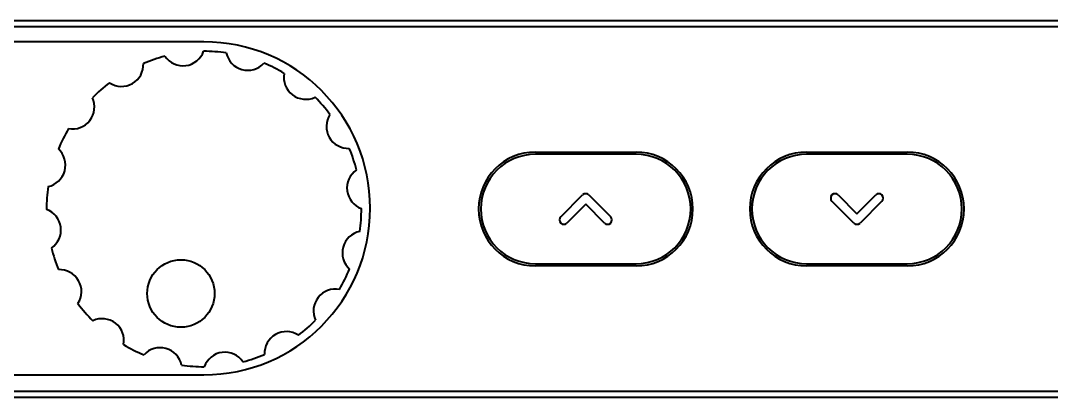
# Model space of a CAD drawing. Header units: inches. Extents: x 0 to 4752, y 0 to 3360.
# Drawn here: x 1862.4 to 1980.2, y 1572.4 to 1615.4 of the extents above; entities that cross this region are included whole.
import ezdxf

# ---------------------------------------------------------------- set-up
doc = ezdxf.new("R2010")
doc.units = ezdxf.units.IN
doc.header["$MEASUREMENT"] = 0
doc.layers.add('POWER SUPPLY CASE OUTLINE$0$가시적인 것(ISO)', color=3, linetype='Continuous', lineweight=40)

msp = doc.modelspace()

# ---------------------------------------------------------------- linework, layer by layer
at = {"layer": 'POWER SUPPLY CASE OUTLINE$0$가시적인 것(ISO)'}
for p, q in [((1706.422, 1615.382), (2090.422, 1615.382)), ((2088.427, 1614.682), (1708.227, 1614.682)), ((1883.322, 1612.959), (1797.227, 1612.959)), ((1921.214, 1600.382), (1932.714, 1600.382)), ((1932.714, 1600.132), (1921.214, 1600.132)), ((1952.214, 1600.382), (1963.714, 1600.382)), ((1963.714, 1600.132), (1952.214, 1600.132)), ((1924.111, 1592.986), (1926.611, 1595.486)), ((1927.318, 1595.486), (1929.818, 1592.986)), ((1955.818, 1595.486), (1957.964, 1593.339)), ((1957.964, 1593.339), (1960.111, 1595.486)), ((1926.964, 1594.425), (1924.818, 1592.278)), ((1929.111, 1592.278), (1926.964, 1594.425)), ((1957.611, 1592.278), (1955.111, 1594.778)), ((1960.818, 1594.778), (1958.318, 1592.278)), ((1921.214, 1587.632), (1932.714, 1587.632)), ((1932.714, 1587.382), (1921.214, 1587.382)), ((1952.214, 1587.632), (1963.714, 1587.632)), ((1963.714, 1587.382), (1952.214, 1587.382)), ((1797.227, 1574.959), (1883.322, 1574.959)), ((1708.227, 1573.082), (2088.427, 1573.082)), ((2090.422, 1572.382), (1706.422, 1572.382))]:
    msp.add_line(p, q, dxfattribs=at)
msp.add_circle((1880.688, 1584.235), 3.85, dxfattribs=at)
for centre, radius, start, end in [((1883.322, 1593.959), 19, 270, 90), ((1883.322, 1593.882), 18, 104.33171, 112.62488), ((1880.932, 1612.731), 2.5, 214.31016, 340.14643), ((1883.322, 1593.882), 18, 81.83171, 90.12488), ((1888.327, 1612.211), 2.5, 191.81016, 317.64643), ((1873.9, 1610.381), 2.5, 236.81016, 2.64643), ((1883.322, 1593.882), 18, 59.33171, 67.62488), ((1894.96, 1608.901), 2.5, 169.31016, 295.14643), ((1883.322, 1593.882), 18, 126.83171, 135.12488), ((1868.303, 1605.52), 2.5, 259.31016, 25.14643), ((1883.322, 1593.882), 18, 36.83171, 45.12488), ((1899.822, 1603.304), 2.5, 146.81016, 272.64643), ((1883.322, 1593.882), 18, 149.33171, 157.62488), ((1864.993, 1598.887), 2.5, 281.81016, 47.64643), ((1883.322, 1593.882), 18, 14.33171, 22.62488), ((1921.214, 1593.882), 6.5, 90, 270), ((1921.214, 1593.882), 6.25, 90, 270), ((1932.714, 1593.882), 6.5, 270, 90), ((1932.714, 1593.882), 6.25, 270, 90), ((1952.214, 1593.882), 6.5, 90, 270), ((1952.214, 1593.882), 6.25, 90, 270), ((1963.714, 1593.882), 6.5, 270, 90), ((1963.714, 1593.882), 6.25, 270, 90), ((1902.171, 1596.273), 2.5, 124.31016, 250.14643), ((1883.322, 1593.882), 18, 171.83171, 180.12488), ((1926.964, 1595.132), 0.5, 45, 135), ((1955.464, 1595.132), 0.5, 45, 225), ((1960.464, 1595.132), 0.5, 315, 135), ((1864.473, 1591.491), 2.5, 304.31016, 70.14643), ((1883.322, 1593.882), 18, 351.83171, 0.12488), ((1924.464, 1592.632), 0.5, 135, 315), ((1929.464, 1592.632), 0.5, 225, 45), ((1957.964, 1592.632), 0.5, 225, 315), ((1901.651, 1588.877), 2.5, 101.81016, 227.64643), ((1883.322, 1593.882), 18, 194.33171, 202.62488), ((1866.823, 1584.46), 2.5, 326.81016, 92.64643), ((1883.322, 1593.882), 18, 329.33171, 337.62488), ((1898.341, 1582.244), 2.5, 79.31016, 205.14643), ((1883.322, 1593.882), 18, 216.83171, 225.12488), ((1871.684, 1578.863), 2.5, 349.31016, 115.14643), ((1883.322, 1593.882), 18, 306.83171, 315.12488), ((1892.744, 1577.383), 2.5, 56.81016, 182.64643), ((1883.322, 1593.882), 18, 239.33171, 247.62488), ((1878.318, 1575.553), 2.5, 11.81016, 137.64643), ((1885.713, 1575.033), 2.5, 34.31016, 160.14643), ((1883.322, 1593.882), 18, 284.33171, 292.62488), ((1883.322, 1593.882), 18, 261.83171, 270.12488)]:
    msp.add_arc(centre, radius, start, end, dxfattribs=at)

doc.saveas('drawing.dxf')
